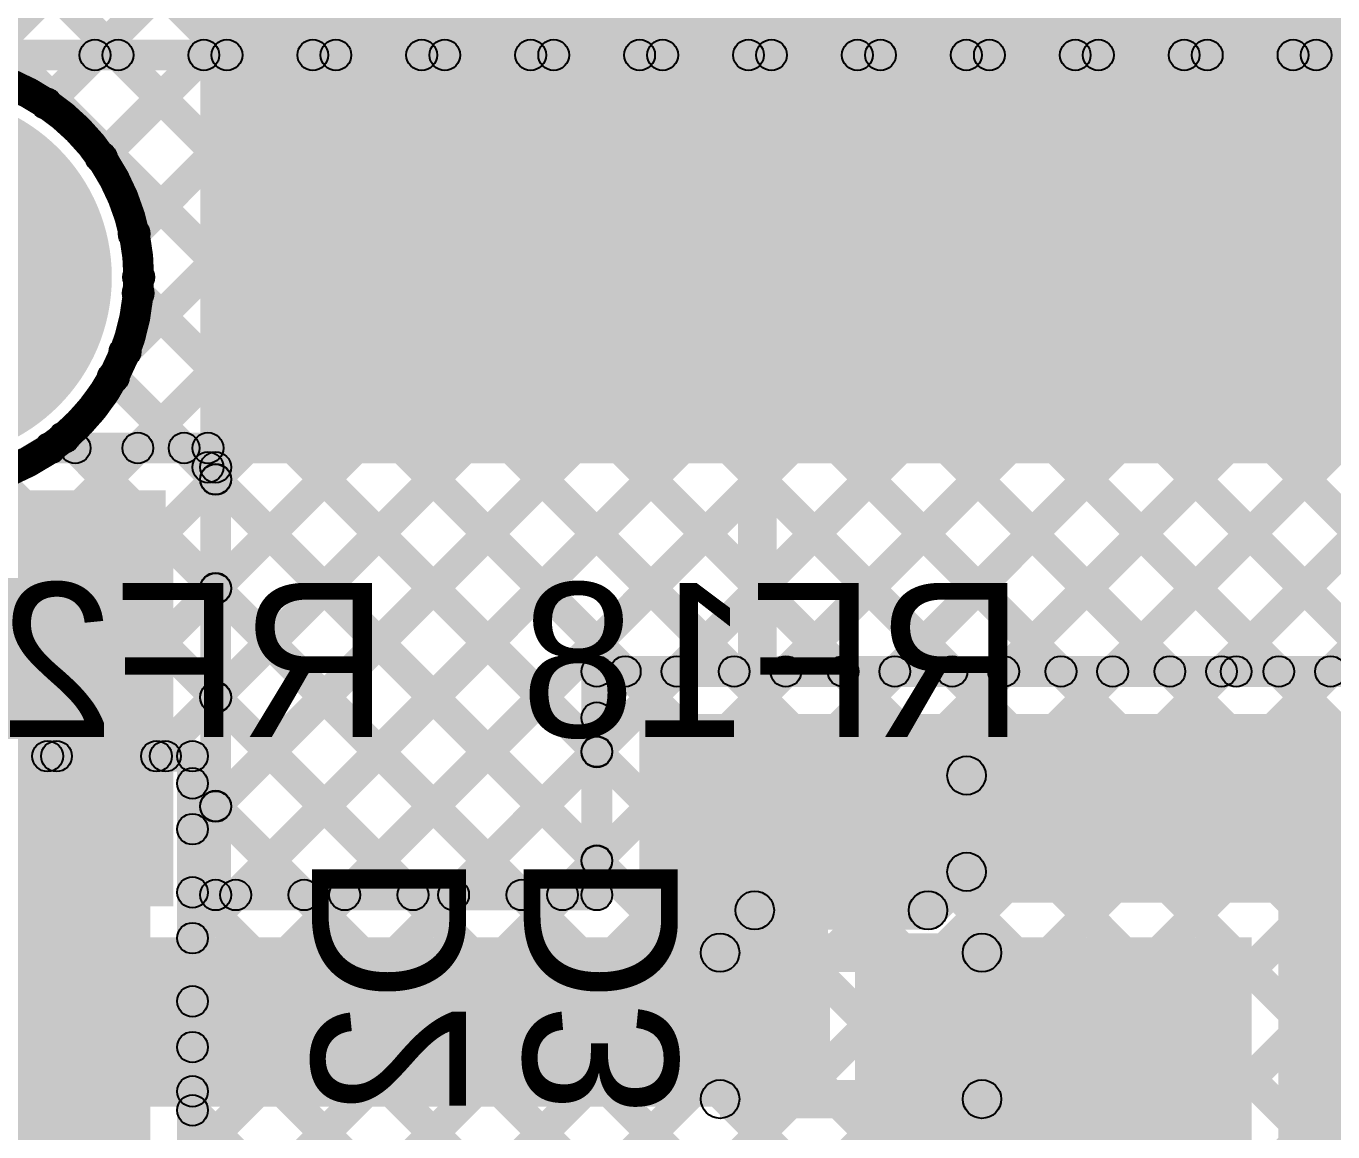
# Model space of a CAD drawing. Header units: millimetres. Extents: x 3.07 to 5.81, y 1.29 to 3.84.
# Drawn here: x 3.8258 to 4.1651, y 2.6025 to 2.8895 of the extents above; entities that cross this region are included whole.
import ezdxf

# ---------------------------------------------------------------- set-up
doc = ezdxf.new("R2010")
doc.units = ezdxf.units.MM
doc.header["$MEASUREMENT"] = 0
for name, color, linetype in [('BottomLayer', 5, 'Continuous'), ('BottomOverlay', 54, 'Continuous'), ('BottomPaste', 16, 'Continuous'), ('BottomSolder', 6, 'Continuous'), ('MultiLayer', 9, 'Continuous'), ('PadHoleLayer', 156, 'Continuous'), ('TopLayer', 1, 'Continuous'), ('TopOverlay', 2, 'Continuous'), ('TopSolder', 216, 'Continuous'), ('ViaHoleLayer', 16, 'Continuous')]:
    doc.layers.add(name, color=color, linetype=linetype)

# ---------------------------------------------------------------- blocks, each defined once
blk = doc.blocks.new('750312723_3')
at = {"layer": 'BottomLayer'}
h = blk.add_hatch(color=5, dxfattribs=at)
edge = h.paths.add_edge_path()
edge.add_arc((0.30217, -0.0689), 0.04331, 0, 360)
h = blk.add_hatch(color=5, dxfattribs=at)
edge = h.paths.add_edge_path()
edge.add_arc((0.30217, -0.20669), 0.04331, 0, 360)
at = {"layer": 'BottomSolder'}
h = blk.add_hatch(color=6, dxfattribs=at)
edge = h.paths.add_edge_path()
edge.add_arc((0.30217, -0.0689), 0.04731, 0, 360)
h = blk.add_hatch(color=6, dxfattribs=at)
edge = h.paths.add_edge_path()
edge.add_arc((0.30217, -0.20669), 0.04731, 0, 360)
at = {"layer": 'MultiLayer'}
h = blk.add_hatch(color=9, dxfattribs=at)
edge = h.paths.add_edge_path()
edge.add_arc((0.30217, -0.0689), 0.04331, 0, 360)
h = blk.add_hatch(color=9, dxfattribs=at)
edge = h.paths.add_edge_path()
edge.add_arc((0.30217, -0.20669), 0.04331, 0, 360)
at = {"layer": 'PadHoleLayer'}
h = blk.add_hatch(color=156, dxfattribs=at)
edge = h.paths.add_edge_path()
edge.add_arc((0.30217, -0.20669), 0.02402, 0, 360)
at = {"layer": 'TopLayer'}
h = blk.add_hatch(color=1, dxfattribs=at)
edge = h.paths.add_edge_path()
edge.add_arc((0.30217, -0.0689), 0.04331, 0, 360)
h = blk.add_hatch(color=1, dxfattribs=at)
edge = h.paths.add_edge_path()
edge.add_arc((0.30217, -0.20669), 0.04331, 0, 360)
at = {"layer": 'TopOverlay'}
blk.add_hatch(color=2, dxfattribs=at).paths.add_polyline_path([(-0.40617, -0.28883), (-0.40617, -0.27883), (0.40583, -0.27883), (0.40583, -0.28883)])
at = {"layer": 'TopSolder'}
h = blk.add_hatch(color=216, dxfattribs=at)
edge = h.paths.add_edge_path()
edge.add_arc((0.30217, -0.0689), 0.04731, 0, 360)
h = blk.add_hatch(color=216, dxfattribs=at)
edge = h.paths.add_edge_path()
edge.add_arc((0.30217, -0.20669), 0.04731, 0, 360)
blk = doc.blocks.new('R__0402_B_20')
at = {"layer": 'BottomLayer'}
for points in [[(-0.0095, 0.0125), (-0.0095, -0.0125), (-0.0275, -0.0125), (-0.0275, 0.0125)], [(0.0275, 0.0125), (0.0275, -0.0125), (0.0095, -0.0125), (0.0095, 0.0125)]]:
    blk.add_hatch(color=5, dxfattribs=at).paths.add_polyline_path(points)
at = {"layer": 'BottomOverlay'}
h = blk.add_hatch(color=54, dxfattribs=at)
edge = h.paths.add_edge_path()
edge.add_arc((-0.034, 0.019), 0.005, 0, 360)
h = blk.add_hatch(color=54, dxfattribs=at)
edge = h.paths.add_edge_path()
edge.add_arc((-0.034, 0.019), 0.005, 0, 360)
for points in [[(-0.034, 0.014), (-0.034, 0.024), (0.034, 0.024), (0.034, 0.014)], [(-0.029, -0.019), (-0.039, -0.019), (-0.039, 0.019), (-0.029, 0.019)], [(0.039, -0.019), (0.029, -0.019), (0.029, 0.019), (0.039, 0.019)], [(-0.034, -0.024), (-0.034, -0.014), (0.034, -0.014), (0.034, -0.024)]]:
    blk.add_hatch(color=54, dxfattribs=at).paths.add_polyline_path(points)
h = blk.add_hatch(color=54, dxfattribs=at)
edge = h.paths.add_edge_path()
edge.add_arc((0.034, 0.019), 0.005, 0, 360)
h = blk.add_hatch(color=54, dxfattribs=at)
edge = h.paths.add_edge_path()
edge.add_arc((0.034, 0.019), 0.005, 0, 360)
h = blk.add_hatch(color=54, dxfattribs=at)
edge = h.paths.add_edge_path()
edge.add_arc((-0.034, -0.019), 0.005, 0, 360)
h = blk.add_hatch(color=54, dxfattribs=at)
edge = h.paths.add_edge_path()
edge.add_arc((-0.034, -0.019), 0.005, 0, 360)
h = blk.add_hatch(color=54, dxfattribs=at)
edge = h.paths.add_edge_path()
edge.add_arc((0.034, -0.019), 0.005, 0, 360)
h = blk.add_hatch(color=54, dxfattribs=at)
edge = h.paths.add_edge_path()
edge.add_arc((0.034, -0.019), 0.005, 0, 360)
at = {"layer": 'BottomPaste'}
for points in [[(-0.0095, 0.0125), (-0.0095, -0.0125), (-0.0275, -0.0125), (-0.0275, 0.0125)], [(0.0275, 0.0125), (0.0275, -0.0125), (0.0095, -0.0125), (0.0095, 0.0125)]]:
    blk.add_hatch(color=16, dxfattribs=at).paths.add_polyline_path(points)
at = {"layer": 'BottomSolder'}
for points in [[(-0.0055, 0.0165), (-0.0055, -0.0165), (-0.0315, -0.0165), (-0.0315, 0.0165)], [(0.0315, 0.0165), (0.0315, -0.0165), (0.0055, -0.0165), (0.0055, 0.0165)]]:
    blk.add_hatch(color=6, dxfattribs=at).paths.add_polyline_path(points)
at = {"layer": 'BottomOverlay'}
for centre in [(-0.034, 0.019), (-0.034, 0.019), (0.034, 0.019), (0.034, 0.019), (-0.034, -0.019), (-0.034, -0.019), (0.034, -0.019), (0.034, -0.019)]:
    blk.add_circle(centre, 0.005, dxfattribs=at)

msp = doc.modelspace()

# ---------------------------------------------------------------- hatches: boundary and pattern name
at = {"layer": 'BottomLayer'}
for points in [[(3.81855, 2.87917), (3.8242, 2.88483), (3.9842, 2.72483), (3.97855, 2.71917)], [(3.821, 2.878), (3.821, 2.886), (4.22, 2.886), (4.22, 2.878)], [(3.83388, 2.86655), (3.82822, 2.87221), (3.84084, 2.88483), (3.84649, 2.87917)], [(3.84813, 2.85252), (3.84247, 2.85818), (3.86912, 2.88483), (3.87478, 2.87917)], [(3.84683, 2.87917), (3.85249, 2.88483), (4.01249, 2.72483), (4.00683, 2.71917)], [(3.85428, 2.8021), (3.84862, 2.80776), (3.92569, 2.88483), (3.93135, 2.87917)], [(3.85667, 2.83279), (3.85102, 2.83844), (3.8974, 2.88483), (3.90306, 2.87917)], [(3.85763, 2.77717), (3.85197, 2.78283), (3.95397, 2.88483), (3.95963, 2.87917)], [(3.87783, 2.68423), (3.87217, 2.68989), (4.06711, 2.88483), (4.07277, 2.87917)], [(3.87783, 2.76909), (3.87217, 2.77474), (3.98226, 2.88483), (3.98791, 2.87917)], [(3.87783, 2.71252), (3.87217, 2.71817), (4.03883, 2.88483), (4.04448, 2.87917)], [(3.87783, 2.7408), (3.87217, 2.74646), (4.01054, 2.88483), (4.0162, 2.87917)], [(3.87511, 2.87917), (3.88077, 2.88483), (4.04077, 2.72483), (4.03511, 2.71917)], [(3.88305, 2.66117), (3.87739, 2.66683), (4.09539, 2.88483), (4.10105, 2.87917)], [(3.9034, 2.87917), (3.90906, 2.88483), (4.06906, 2.72483), (4.0634, 2.71917)], [(3.91134, 2.66117), (3.90568, 2.66683), (4.12368, 2.88483), (4.12934, 2.87917)], [(3.93168, 2.87917), (3.93734, 2.88483), (4.09734, 2.72483), (4.09168, 2.71917)], [(3.95997, 2.87917), (3.96562, 2.88483), (4.12562, 2.72483), (4.11997, 2.71917)], [(3.98825, 2.87917), (3.99391, 2.88483), (4.15391, 2.72483), (4.14825, 2.71917)], [(3.99762, 2.71917), (3.99196, 2.72483), (4.15196, 2.88483), (4.15762, 2.87917)], [(4.01654, 2.87917), (4.02219, 2.88483), (4.18219, 2.72483), (4.17654, 2.71917)], [(4.0259, 2.71917), (4.02025, 2.72483), (4.18025, 2.88483), (4.1859, 2.87917)], [(4.04482, 2.87917), (4.05048, 2.88483), (4.21048, 2.72483), (4.20482, 2.71917)], [(4.05419, 2.71917), (4.04853, 2.72483), (4.20853, 2.88483), (4.21419, 2.87917)], [(4.0731, 2.87917), (4.07876, 2.88483), (4.22283, 2.74076), (4.21717, 2.7351)], [(4.10139, 2.87917), (4.10705, 2.88483), (4.22283, 2.76905), (4.21717, 2.76339)], [(4.12967, 2.87917), (4.13533, 2.88483), (4.22283, 2.79733), (4.21717, 2.79167)], [(4.15796, 2.87917), (4.16361, 2.88483), (4.22283, 2.82561), (4.21717, 2.81996)], [(4.08247, 2.71917), (4.07682, 2.72483), (4.21717, 2.86518), (4.22283, 2.85953)], [(4.11076, 2.71917), (4.1051, 2.72483), (4.21717, 2.8369), (4.22283, 2.83124)], [(3.85205, 2.81739), (3.8577, 2.82304), (3.97683, 2.70392), (3.97117, 2.69826)], [(4.13904, 2.71917), (4.13338, 2.72483), (4.21717, 2.80862), (4.22283, 2.80296)], [(3.8456, 2.79555), (3.85126, 2.80121), (3.86963, 2.78283), (3.86398, 2.77717)], [(3.83209, 2.776), (3.83209, 2.784), (3.873, 2.784), (3.873, 2.776)], [(3.83289, 2.77997), (3.83855, 2.78563), (3.84135, 2.78283), (3.83569, 2.77717)], [(3.86398, 2.77717), (3.86963, 2.78283), (3.87783, 2.77463), (3.87217, 2.76898)], [(3.877, 2.775), (3.869, 2.775), (3.869, 2.78), (3.877, 2.78)], [(4.16733, 2.71917), (4.16167, 2.72483), (4.21717, 2.78033), (4.22283, 2.77467)], [(3.879, 2.664), (3.871, 2.664), (3.871, 2.775), (3.879, 2.775)], [(3.87217, 2.76898), (3.87783, 2.77463), (3.97683, 2.67563), (3.97117, 2.66998)], [(3.617, 2.754), (3.862, 2.754), (3.862, 2.769), (3.617, 2.769)], [(3.813, 2.661), (3.864, 2.661), (3.864, 2.764), (3.813, 2.764)], [(3.87217, 2.74069), (3.87783, 2.74635), (3.95735, 2.66683), (3.95169, 2.66117)], [(3.974, 2.718), (3.974, 2.726), (4.14, 2.726), (4.14, 2.718)], [(4.14, 2.718), (4.14, 2.726), (4.19, 2.726), (4.19, 2.718)], [(4.14, 2.718), (4.14, 2.726), (4.19, 2.726), (4.19, 2.718)], [(3.978, 2.71), (3.97, 2.71), (3.97, 2.722), (3.978, 2.722)], [(3.87217, 2.71241), (3.87783, 2.71807), (3.92907, 2.66683), (3.92341, 2.66117)], [(3.978, 2.664), (3.97, 2.664), (3.97, 2.71), (3.978, 2.71)], [(3.978, 2.664), (3.97, 2.664), (3.97, 2.71), (3.978, 2.71)], [(3.985, 2.711), (3.985, 2.662), (4.179, 2.662), (4.179, 2.711)], [(4.151, 2.446), (4.218, 2.446), (4.218, 2.711), (4.151, 2.711)], [(3.93962, 2.66117), (3.93396, 2.66683), (3.97117, 2.70404), (3.97683, 2.69838)], [(3.985, 2.61), (4.034, 2.61), (4.034, 2.699), (3.985, 2.699)], [(3.87217, 2.68412), (3.87783, 2.68978), (3.90078, 2.66683), (3.89512, 2.66117)], [(3.9679, 2.66117), (3.96225, 2.66683), (3.97117, 2.67575), (3.97683, 2.6701)], [(3.875, 2.66), (3.875, 2.668), (3.974, 2.668), (3.974, 2.66)], [(3.746, 2.609), (4.034, 2.609), (4.034, 2.653), (3.746, 2.653)], [(4.041, 2.423), (4.144, 2.423), (4.144, 2.653), (4.041, 2.653)]]:
    msp.add_hatch(color=5, dxfattribs=at).paths.add_polyline_path(points)
h = msp.add_hatch(color=5, dxfattribs=at)
edge = h.paths.add_edge_path()
edge.add_arc((3.84366, 2.882), 0.004, 0, 360)
h = msp.add_hatch(color=5, dxfattribs=at)
edge = h.paths.add_edge_path()
edge.add_arc((3.84966, 2.882), 0.004, 0, 360)
h = msp.add_hatch(color=5, dxfattribs=at)
edge = h.paths.add_edge_path()
edge.add_arc((3.87195, 2.882), 0.004, 0, 360)
h = msp.add_hatch(color=5, dxfattribs=at)
edge = h.paths.add_edge_path()
edge.add_arc((3.87794, 2.882), 0.004, 0, 360)
h = msp.add_hatch(color=5, dxfattribs=at)
edge = h.paths.add_edge_path()
edge.add_arc((3.90023, 2.882), 0.004, 0, 360)
h = msp.add_hatch(color=5, dxfattribs=at)
edge = h.paths.add_edge_path()
edge.add_arc((3.90623, 2.882), 0.004, 0, 360)
h = msp.add_hatch(color=5, dxfattribs=at)
edge = h.paths.add_edge_path()
edge.add_arc((3.92852, 2.882), 0.004, 0, 360)
h = msp.add_hatch(color=5, dxfattribs=at)
edge = h.paths.add_edge_path()
edge.add_arc((3.93451, 2.882), 0.004, 0, 360)
h = msp.add_hatch(color=5, dxfattribs=at)
edge = h.paths.add_edge_path()
edge.add_arc((3.9568, 2.882), 0.004, 0, 360)
h = msp.add_hatch(color=5, dxfattribs=at)
edge = h.paths.add_edge_path()
edge.add_arc((3.9628, 2.882), 0.004, 0, 360)
h = msp.add_hatch(color=5, dxfattribs=at)
edge = h.paths.add_edge_path()
edge.add_arc((3.98509, 2.882), 0.004, 0, 360)
h = msp.add_hatch(color=5, dxfattribs=at)
edge = h.paths.add_edge_path()
edge.add_arc((3.99108, 2.882), 0.004, 0, 360)
h = msp.add_hatch(color=5, dxfattribs=at)
edge = h.paths.add_edge_path()
edge.add_arc((4.01337, 2.882), 0.004, 0, 360)
h = msp.add_hatch(color=5, dxfattribs=at)
edge = h.paths.add_edge_path()
edge.add_arc((4.01936, 2.882), 0.004, 0, 360)
h = msp.add_hatch(color=5, dxfattribs=at)
edge = h.paths.add_edge_path()
edge.add_arc((4.04165, 2.882), 0.004, 0, 360)
h = msp.add_hatch(color=5, dxfattribs=at)
edge = h.paths.add_edge_path()
edge.add_arc((4.04765, 2.882), 0.004, 0, 360)
h = msp.add_hatch(color=5, dxfattribs=at)
edge = h.paths.add_edge_path()
edge.add_arc((4.06994, 2.882), 0.004, 0, 360)
h = msp.add_hatch(color=5, dxfattribs=at)
edge = h.paths.add_edge_path()
edge.add_arc((4.07593, 2.882), 0.004, 0, 360)
h = msp.add_hatch(color=5, dxfattribs=at)
edge = h.paths.add_edge_path()
edge.add_arc((4.09822, 2.882), 0.004, 0, 360)
h = msp.add_hatch(color=5, dxfattribs=at)
edge = h.paths.add_edge_path()
edge.add_arc((4.10422, 2.882), 0.004, 0, 360)
h = msp.add_hatch(color=5, dxfattribs=at)
edge = h.paths.add_edge_path()
edge.add_arc((4.12651, 2.882), 0.004, 0, 360)
h = msp.add_hatch(color=5, dxfattribs=at)
edge = h.paths.add_edge_path()
edge.add_arc((4.1325, 2.882), 0.004, 0, 360)
h = msp.add_hatch(color=5, dxfattribs=at)
edge = h.paths.add_edge_path()
edge.add_arc((4.15479, 2.882), 0.004, 0, 360)
h = msp.add_hatch(color=5, dxfattribs=at)
edge = h.paths.add_edge_path()
edge.add_arc((4.16079, 2.882), 0.004, 0, 360)
h = msp.add_hatch(color=5, dxfattribs=at)
edge = h.paths.add_edge_path()
edge.add_arc((3.83105, 2.86938), 0.004, 0, 360)
h = msp.add_hatch(color=5, dxfattribs=at)
edge = h.paths.add_edge_path()
edge.add_arc((3.8453, 2.85535), 0.004, 0, 360)
h = msp.add_hatch(color=5, dxfattribs=at)
edge = h.paths.add_edge_path()
edge.add_arc((3.85385, 2.83561), 0.004, 0, 360)
h = msp.add_hatch(color=5, dxfattribs=at)
edge = h.paths.add_edge_path()
edge.add_arc((3.85503, 2.82433), 0.004, 0, 360)
h = msp.add_hatch(color=5, dxfattribs=at)
edge = h.paths.add_edge_path()
edge.add_arc((3.85503, 2.82433), 0.004, 0, 360)
h = msp.add_hatch(color=5, dxfattribs=at)
edge = h.paths.add_edge_path()
edge.add_arc((3.85488, 2.82021), 0.004, 0, 360)
h = msp.add_hatch(color=5, dxfattribs=at)
edge = h.paths.add_edge_path()
edge.add_arc((3.85145, 2.80493), 0.004, 0, 360)
h = msp.add_hatch(color=5, dxfattribs=at)
edge = h.paths.add_edge_path()
edge.add_arc((3.84843, 2.79838), 0.004, 0, 360)
h = msp.add_hatch(color=5, dxfattribs=at)
edge = h.paths.add_edge_path()
edge.add_arc((3.83572, 2.7828), 0.004, 0, 360)
h = msp.add_hatch(color=5, dxfattribs=at)
edge = h.paths.add_edge_path()
edge.add_arc((3.83209, 2.78), 0.004, 0, 360)
h = msp.add_hatch(color=5, dxfattribs=at)
edge = h.paths.add_edge_path()
edge.add_arc((3.83209, 2.78), 0.004, 0, 360)
h = msp.add_hatch(color=5, dxfattribs=at)
edge = h.paths.add_edge_path()
edge.add_arc((3.83852, 2.78), 0.004, 0, 360)
h = msp.add_hatch(color=5, dxfattribs=at)
edge = h.paths.add_edge_path()
edge.add_arc((3.8548, 2.78), 0.004, 0, 360)
h = msp.add_hatch(color=5, dxfattribs=at)
edge = h.paths.add_edge_path()
edge.add_arc((3.86681, 2.78), 0.004, 0, 360)
h = msp.add_hatch(color=5, dxfattribs=at)
edge = h.paths.add_edge_path()
edge.add_arc((3.86681, 2.78), 0.004, 0, 360)
h = msp.add_hatch(color=5, dxfattribs=at)
edge = h.paths.add_edge_path()
edge.add_arc((3.873, 2.78), 0.004, 0, 360)
h = msp.add_hatch(color=5, dxfattribs=at)
edge = h.paths.add_edge_path()
edge.add_arc((3.873, 2.78), 0.004, 0, 360)
h = msp.add_hatch(color=5, dxfattribs=at)
edge = h.paths.add_edge_path()
edge.add_arc((3.873, 2.775), 0.004, 0, 360)
h = msp.add_hatch(color=5, dxfattribs=at)
edge = h.paths.add_edge_path()
edge.add_arc((3.875, 2.775), 0.004, 0, 360)
h = msp.add_hatch(color=5, dxfattribs=at)
edge = h.paths.add_edge_path()
edge.add_arc((3.875, 2.77191), 0.004, 0, 360)
h = msp.add_hatch(color=5, dxfattribs=at)
edge = h.paths.add_edge_path()
edge.add_arc((3.875, 2.77181), 0.004, 0, 360)
h = msp.add_hatch(color=5, dxfattribs=at)
edge = h.paths.add_edge_path()
edge.add_arc((3.875, 2.77181), 0.004, 0, 360)
h = msp.add_hatch(color=5, dxfattribs=at)
edge = h.paths.add_edge_path()
edge.add_arc((3.875, 2.74363), 0.004, 0, 360)
h = msp.add_hatch(color=5, dxfattribs=at)
edge = h.paths.add_edge_path()
edge.add_arc((3.875, 2.74352), 0.004, 0, 360)
h = msp.add_hatch(color=5, dxfattribs=at)
edge = h.paths.add_edge_path()
edge.add_arc((3.974, 2.722), 0.004, 0, 360)
h = msp.add_hatch(color=5, dxfattribs=at)
edge = h.paths.add_edge_path()
edge.add_arc((3.974, 2.722), 0.004, 0, 360)
h = msp.add_hatch(color=5, dxfattribs=at)
edge = h.paths.add_edge_path()
edge.add_arc((3.98137, 2.722), 0.004, 0, 360)
h = msp.add_hatch(color=5, dxfattribs=at)
edge = h.paths.add_edge_path()
edge.add_arc((3.99479, 2.722), 0.004, 0, 360)
h = msp.add_hatch(color=5, dxfattribs=at)
edge = h.paths.add_edge_path()
edge.add_arc((4.00966, 2.722), 0.004, 0, 360)
h = msp.add_hatch(color=5, dxfattribs=at)
edge = h.paths.add_edge_path()
edge.add_arc((4.02308, 2.722), 0.004, 0, 360)
h = msp.add_hatch(color=5, dxfattribs=at)
edge = h.paths.add_edge_path()
edge.add_arc((4.03794, 2.722), 0.004, 0, 360)
h = msp.add_hatch(color=5, dxfattribs=at)
edge = h.paths.add_edge_path()
edge.add_arc((4.05136, 2.722), 0.004, 0, 360)
h = msp.add_hatch(color=5, dxfattribs=at)
edge = h.paths.add_edge_path()
edge.add_arc((4.06623, 2.722), 0.004, 0, 360)
h = msp.add_hatch(color=5, dxfattribs=at)
edge = h.paths.add_edge_path()
edge.add_arc((4.07964, 2.722), 0.004, 0, 360)
h = msp.add_hatch(color=5, dxfattribs=at)
edge = h.paths.add_edge_path()
edge.add_arc((4.09451, 2.722), 0.004, 0, 360)
h = msp.add_hatch(color=5, dxfattribs=at)
edge = h.paths.add_edge_path()
edge.add_arc((4.10793, 2.722), 0.004, 0, 360)
h = msp.add_hatch(color=5, dxfattribs=at)
edge = h.paths.add_edge_path()
edge.add_arc((4.1228, 2.722), 0.004, 0, 360)
h = msp.add_hatch(color=5, dxfattribs=at)
edge = h.paths.add_edge_path()
edge.add_arc((4.13621, 2.722), 0.004, 0, 360)
h = msp.add_hatch(color=5, dxfattribs=at)
edge = h.paths.add_edge_path()
edge.add_arc((4.14, 2.722), 0.004, 0, 360)
h = msp.add_hatch(color=5, dxfattribs=at)
edge = h.paths.add_edge_path()
edge.add_arc((4.14, 2.722), 0.004, 0, 360)
h = msp.add_hatch(color=5, dxfattribs=at)
edge = h.paths.add_edge_path()
edge.add_arc((4.14, 2.722), 0.004, 0, 360)
h = msp.add_hatch(color=5, dxfattribs=at)
edge = h.paths.add_edge_path()
edge.add_arc((4.15108, 2.722), 0.004, 0, 360)
h = msp.add_hatch(color=5, dxfattribs=at)
edge = h.paths.add_edge_path()
edge.add_arc((4.1645, 2.722), 0.004, 0, 360)
h = msp.add_hatch(color=5, dxfattribs=at)
edge = h.paths.add_edge_path()
edge.add_arc((3.875, 2.71535), 0.004, 0, 360)
h = msp.add_hatch(color=5, dxfattribs=at)
edge = h.paths.add_edge_path()
edge.add_arc((3.875, 2.71524), 0.004, 0, 360)
h = msp.add_hatch(color=5, dxfattribs=at)
edge = h.paths.add_edge_path()
edge.add_arc((3.974, 2.71), 0.004, 0, 360)
h = msp.add_hatch(color=5, dxfattribs=at)
edge = h.paths.add_edge_path()
edge.add_arc((3.974, 2.71), 0.004, 0, 360)
h = msp.add_hatch(color=5, dxfattribs=at)
edge = h.paths.add_edge_path()
edge.add_arc((3.974, 2.71), 0.004, 0, 360)
h = msp.add_hatch(color=5, dxfattribs=at)
edge = h.paths.add_edge_path()
edge.add_arc((3.974, 2.70121), 0.004, 0, 360)
h = msp.add_hatch(color=5, dxfattribs=at)
edge = h.paths.add_edge_path()
edge.add_arc((3.974, 2.70109), 0.004, 0, 360)
h = msp.add_hatch(color=5, dxfattribs=at)
edge = h.paths.add_edge_path()
edge.add_arc((3.875, 2.68706), 0.004, 0, 360)
h = msp.add_hatch(color=5, dxfattribs=at)
edge = h.paths.add_edge_path()
edge.add_arc((3.875, 2.68695), 0.004, 0, 360)
h = msp.add_hatch(color=5, dxfattribs=at)
edge = h.paths.add_edge_path()
edge.add_arc((3.843, 2.672), 0.01181, 0, 360)
h = msp.add_hatch(color=5, dxfattribs=at)
edge = h.paths.add_edge_path()
edge.add_arc((3.974, 2.67292), 0.004, 0, 360)
h = msp.add_hatch(color=5, dxfattribs=at)
edge = h.paths.add_edge_path()
edge.add_arc((3.974, 2.67281), 0.004, 0, 360)
h = msp.add_hatch(color=5, dxfattribs=at)
edge = h.paths.add_edge_path()
edge.add_arc((3.875, 2.664), 0.004, 0, 360)
h = msp.add_hatch(color=5, dxfattribs=at)
edge = h.paths.add_edge_path()
edge.add_arc((3.875, 2.664), 0.004, 0, 360)
h = msp.add_hatch(color=5, dxfattribs=at)
edge = h.paths.add_edge_path()
edge.add_arc((3.88022, 2.664), 0.004, 0, 360)
h = msp.add_hatch(color=5, dxfattribs=at)
edge = h.paths.add_edge_path()
edge.add_arc((3.89795, 2.664), 0.004, 0, 360)
h = msp.add_hatch(color=5, dxfattribs=at)
edge = h.paths.add_edge_path()
edge.add_arc((3.90851, 2.664), 0.004, 0, 360)
h = msp.add_hatch(color=5, dxfattribs=at)
edge = h.paths.add_edge_path()
edge.add_arc((3.92624, 2.664), 0.004, 0, 360)
h = msp.add_hatch(color=5, dxfattribs=at)
edge = h.paths.add_edge_path()
edge.add_arc((3.93679, 2.664), 0.004, 0, 360)
h = msp.add_hatch(color=5, dxfattribs=at)
edge = h.paths.add_edge_path()
edge.add_arc((3.95452, 2.664), 0.004, 0, 360)
h = msp.add_hatch(color=5, dxfattribs=at)
edge = h.paths.add_edge_path()
edge.add_arc((3.96508, 2.664), 0.004, 0, 360)
h = msp.add_hatch(color=5, dxfattribs=at)
edge = h.paths.add_edge_path()
edge.add_arc((3.974, 2.664), 0.004, 0, 360)
h = msp.add_hatch(color=5, dxfattribs=at)
edge = h.paths.add_edge_path()
edge.add_arc((3.974, 2.664), 0.004, 0, 360)
h = msp.add_hatch(color=5, dxfattribs=at)
edge = h.paths.add_edge_path()
edge.add_arc((3.974, 2.664), 0.004, 0, 360)
at = {"layer": 'BottomOverlay'}
h = msp.add_hatch(color=54, dxfattribs=at)
edge = h.paths.add_edge_path()
edge.add_arc((4.07, 2.695), 0.005, 0, 360)
for points in [[(4.075, 2.67), (4.065, 2.67), (4.065, 2.695), (4.075, 2.695)], [(4.06354, 2.65646), (4.05646, 2.66354), (4.06646, 2.67354), (4.07354, 2.66646)], [(4.015, 2.655), (4.015, 2.665), (4.06, 2.665), (4.06, 2.655)]]:
    msp.add_hatch(color=54, dxfattribs=at).paths.add_polyline_path(points)
h = msp.add_hatch(color=54, dxfattribs=at)
edge = h.paths.add_edge_path()
edge.add_arc((4.07, 2.67), 0.005, 0, 360)
h = msp.add_hatch(color=54, dxfattribs=at)
edge = h.paths.add_edge_path()
edge.add_arc((4.07, 2.67), 0.005, 0, 360)
h = msp.add_hatch(color=54, dxfattribs=at)
edge = h.paths.add_edge_path()
edge.add_arc((4.015, 2.66), 0.005, 0, 360)
h = msp.add_hatch(color=54, dxfattribs=at)
edge = h.paths.add_edge_path()
edge.add_arc((4.06, 2.66), 0.005, 0, 360)
h = msp.add_hatch(color=54, dxfattribs=at)
edge = h.paths.add_edge_path()
edge.add_arc((4.06, 2.66), 0.005, 0, 360)
at = {"layer": 'BottomSolder'}
h = msp.add_hatch(color=6, dxfattribs=at)
edge = h.paths.add_edge_path()
edge.add_arc((3.843, 2.672), 0.01581, 0, 360)
at = {"layer": 'TopLayer'}
for points in [[(3.62419, 2.28917), (3.61853, 2.29483), (4.75253, 3.42883), (4.75819, 3.42317)], [(3.87183, 2.5651), (3.86617, 2.57075), (4.72425, 3.42883), (4.7299, 3.42317)], [(3.87183, 2.62166), (3.86617, 2.62732), (4.66768, 3.42883), (4.67334, 3.42317)], [(3.87183, 2.59338), (3.86617, 2.59904), (4.69596, 3.42883), (4.70162, 3.42317)], [(3.65247, 2.28917), (3.64682, 2.29483), (4.53144, 3.17945), (4.53709, 3.17379)], [(3.68076, 2.28917), (3.6751, 2.29483), (4.53117, 3.1509), (4.53683, 3.14524)], [(3.69283, 2.27296), (3.68717, 2.27862), (4.53117, 3.12262), (4.53683, 3.11696)], [(3.71651, 2.26836), (3.71086, 2.27402), (4.53117, 3.09433), (4.53683, 3.08867)], [(3.71117, 3.0714), (3.71683, 3.07706), (4.38283, 2.41106), (4.37717, 2.4054)], [(3.74659, 2.27015), (3.74093, 2.27581), (4.53117, 3.06605), (4.53683, 3.06039)], [(3.44383, 2.36337), (3.43817, 2.36903), (4.12497, 3.05583), (4.13063, 3.05017)], [(3.76068, 3.05017), (3.76634, 3.05583), (4.38283, 2.43934), (4.37717, 2.43368)], [(3.78897, 3.05017), (3.79462, 3.05583), (4.38283, 2.46762), (4.37717, 2.46197)], [(3.80591, 2.69717), (3.80026, 2.70283), (4.15326, 3.05583), (4.15891, 3.05017)], [(3.81386, 2.87482), (3.8082, 2.88048), (3.98355, 3.05583), (3.98921, 3.05017)], [(3.81725, 3.05017), (3.82291, 3.05583), (4.38283, 2.49591), (4.37717, 2.49025)], [(3.83388, 2.86655), (3.82822, 2.87221), (4.01184, 3.05583), (4.01749, 3.05017)], [(3.8342, 2.69717), (3.82854, 2.70283), (4.18154, 3.05583), (4.1872, 3.05017)], [(3.84813, 2.85252), (3.84247, 2.85818), (4.04012, 3.05583), (4.04578, 3.05017)], [(3.84554, 3.05017), (3.85119, 3.05583), (4.38283, 2.52419), (4.37717, 2.51854)], [(3.85428, 2.8021), (3.84862, 2.80776), (4.09669, 3.05583), (4.10235, 3.05017)], [(3.85667, 2.83279), (3.85102, 2.83844), (4.0684, 3.05583), (4.07406, 3.05017)], [(3.86248, 2.69717), (3.85683, 2.70283), (4.20983, 3.05583), (4.21548, 3.05017)], [(3.87183, 2.64995), (3.86617, 2.65561), (4.26639, 3.05583), (4.27205, 3.05017)], [(3.87183, 2.67823), (3.86617, 2.68389), (4.23811, 3.05583), (4.24377, 3.05017)], [(3.87382, 3.05017), (3.87948, 3.05583), (4.38283, 2.55248), (4.37717, 2.54682)], [(3.9021, 3.05017), (3.90776, 3.05583), (4.38283, 2.58076), (4.37717, 2.5751)], [(3.93039, 3.05017), (3.93605, 3.05583), (4.38283, 2.60905), (4.37717, 2.60339)], [(3.95867, 3.05017), (3.96433, 3.05583), (4.38513, 2.63503), (4.37947, 2.62938)], [(3.98696, 3.05017), (3.99261, 3.05583), (4.39268, 2.65577), (4.38702, 2.65011)], [(3.871, 2.776), (4.498, 2.776), (4.498, 3.051), (3.871, 3.051)], [(3.71117, 3.04311), (3.71683, 3.04877), (4.38283, 2.38277), (4.37717, 2.37711)], [(3.76614, 2.26142), (3.76049, 2.26708), (4.53117, 3.03776), (4.53683, 3.03211)], [(3.71117, 3.01483), (3.71683, 3.02049), (4.38283, 2.35449), (4.37717, 2.34883)], [(3.78003, 2.24702), (3.77437, 2.25267), (4.53117, 3.00948), (4.53683, 3.00382)], [(3.71117, 2.98655), (3.71683, 2.9922), (4.38283, 2.3262), (4.37717, 2.32055)], [(3.83186, 2.27057), (3.82621, 2.27623), (4.53117, 2.98119), (4.53683, 2.97554)], [(3.85205, 2.81739), (3.8577, 2.82304), (4.38283, 2.29792), (4.37717, 2.29226)], [(3.7139, 2.81411), (3.71956, 2.81977), (3.8365, 2.70283), (3.83084, 2.69717)], [(3.8456, 2.79555), (3.85126, 2.80121), (4.38283, 2.26963), (4.37717, 2.26398)], [(3.83289, 2.77997), (3.83855, 2.78563), (4.38283, 2.24135), (4.37717, 2.23569)], [(3.78823, 2.76806), (3.79389, 2.77372), (3.86478, 2.70283), (3.85912, 2.69717)], [(3.81472, 2.76987), (3.82037, 2.77552), (4.38283, 2.21307), (4.37717, 2.20741)], [(3.803, 2.696), (3.803, 2.704), (3.869, 2.704), (3.869, 2.696)], [(3.873, 2.613), (3.865, 2.613), (3.865, 2.7), (3.873, 2.7)], [(3.86617, 2.69012), (3.87183, 2.69578), (4.38283, 2.18478), (4.37717, 2.17912)], [(3.814, 2.6), (3.858, 2.6), (3.858, 2.689), (3.814, 2.689)], [(3.86617, 2.66184), (3.87183, 2.6675), (4.38283, 2.1565), (4.37717, 2.15084)], [(3.86617, 2.63356), (3.87183, 2.63921), (4.38283, 2.12821), (4.37717, 2.12256)], [(3.873, 2.589), (3.865, 2.589), (3.865, 2.613), (3.873, 2.613)], [(3.873, 2.589), (3.865, 2.589), (3.865, 2.613), (3.873, 2.613)], [(3.86617, 2.60527), (3.87183, 2.61093), (4.38283, 2.09993), (4.37717, 2.09427)]]:
    msp.add_hatch(color=1, dxfattribs=at).paths.add_polyline_path(points)
h = msp.add_hatch(color=1, dxfattribs=at)
edge = h.paths.add_edge_path()
edge.add_arc((3.83105, 2.86938), 0.004, 0, 360)
h = msp.add_hatch(color=1, dxfattribs=at)
edge = h.paths.add_edge_path()
edge.add_arc((3.8453, 2.85535), 0.004, 0, 360)
h = msp.add_hatch(color=1, dxfattribs=at)
edge = h.paths.add_edge_path()
edge.add_arc((3.85385, 2.83561), 0.004, 0, 360)
h = msp.add_hatch(color=1, dxfattribs=at)
edge = h.paths.add_edge_path()
edge.add_arc((3.85503, 2.82433), 0.004, 0, 360)
h = msp.add_hatch(color=1, dxfattribs=at)
edge = h.paths.add_edge_path()
edge.add_arc((3.85488, 2.82021), 0.004, 0, 360)
h = msp.add_hatch(color=1, dxfattribs=at)
edge = h.paths.add_edge_path()
edge.add_arc((3.85145, 2.80493), 0.004, 0, 360)
h = msp.add_hatch(color=1, dxfattribs=at)
edge = h.paths.add_edge_path()
edge.add_arc((3.84843, 2.79838), 0.004, 0, 360)
h = msp.add_hatch(color=1, dxfattribs=at)
edge = h.paths.add_edge_path()
edge.add_arc((3.83572, 2.7828), 0.004, 0, 360)
h = msp.add_hatch(color=1, dxfattribs=at)
edge = h.paths.add_edge_path()
edge.add_arc((3.83137, 2.7), 0.004, 0, 360)
h = msp.add_hatch(color=1, dxfattribs=at)
edge = h.paths.add_edge_path()
edge.add_arc((3.83367, 2.7), 0.004, 0, 360)
h = msp.add_hatch(color=1, dxfattribs=at)
edge = h.paths.add_edge_path()
edge.add_arc((3.85965, 2.7), 0.004, 0, 360)
h = msp.add_hatch(color=1, dxfattribs=at)
edge = h.paths.add_edge_path()
edge.add_arc((3.86195, 2.7), 0.004, 0, 360)
h = msp.add_hatch(color=1, dxfattribs=at)
edge = h.paths.add_edge_path()
edge.add_arc((3.869, 2.7), 0.004, 0, 360)
h = msp.add_hatch(color=1, dxfattribs=at)
edge = h.paths.add_edge_path()
edge.add_arc((3.869, 2.7), 0.004, 0, 360)
h = msp.add_hatch(color=1, dxfattribs=at)
edge = h.paths.add_edge_path()
edge.add_arc((3.869, 2.69295), 0.004, 0, 360)
h = msp.add_hatch(color=1, dxfattribs=at)
edge = h.paths.add_edge_path()
edge.add_arc((3.869, 2.68106), 0.004, 0, 360)
h = msp.add_hatch(color=1, dxfattribs=at)
edge = h.paths.add_edge_path()
edge.add_arc((3.843, 2.672), 0.01181, 0, 360)
h = msp.add_hatch(color=1, dxfattribs=at)
edge = h.paths.add_edge_path()
edge.add_arc((3.869, 2.66467), 0.004, 0, 360)
h = msp.add_hatch(color=1, dxfattribs=at)
edge = h.paths.add_edge_path()
edge.add_arc((3.869, 2.65278), 0.004, 0, 360)
h = msp.add_hatch(color=1, dxfattribs=at)
edge = h.paths.add_edge_path()
edge.add_arc((3.869, 2.63638), 0.004, 0, 360)
h = msp.add_hatch(color=1, dxfattribs=at)
edge = h.paths.add_edge_path()
edge.add_arc((3.869, 2.62449), 0.004, 0, 360)
h = msp.add_hatch(color=1, dxfattribs=at)
edge = h.paths.add_edge_path()
edge.add_arc((3.869, 2.613), 0.004, 0, 360)
h = msp.add_hatch(color=1, dxfattribs=at)
edge = h.paths.add_edge_path()
edge.add_arc((3.869, 2.613), 0.004, 0, 360)
h = msp.add_hatch(color=1, dxfattribs=at)
edge = h.paths.add_edge_path()
edge.add_arc((3.869, 2.613), 0.004, 0, 360)
h = msp.add_hatch(color=1, dxfattribs=at)
edge = h.paths.add_edge_path()
edge.add_arc((3.869, 2.6081), 0.004, 0, 360)
at = {"layer": 'TopSolder'}
h = msp.add_hatch(color=216, dxfattribs=at)
edge = h.paths.add_edge_path()
edge.add_arc((3.843, 2.672), 0.01581, 0, 360)
at = {"layer": 'ViaHoleLayer'}
h = msp.add_hatch(color=16, dxfattribs=at)
edge = h.paths.add_edge_path()
edge.add_arc((3.843, 2.672), 0.00787, 0, 360)

# ---------------------------------------------------------------- linework, layer by layer
at = {"layer": 'BottomLayer', "const_width": 0.008}
for points in [[(3.76935, 2.78, -1.64335), (3.85503, 2.82433)], [(3.85503, 2.82433, -0.243384), (3.83209, 2.78)]]:
    msp.add_lwpolyline(points, format="xyb", dxfattribs=at)
at = {"layer": 'BottomLayer'}
for centre in [(3.84366, 2.882), (3.84966, 2.882), (3.87195, 2.882), (3.87794, 2.882), (3.90023, 2.882), (3.90623, 2.882), (3.92852, 2.882), (3.93451, 2.882), (3.9568, 2.882), (3.9628, 2.882), (3.98509, 2.882), (3.99108, 2.882), (4.01337, 2.882), (4.01936, 2.882), (4.04165, 2.882), (4.04765, 2.882), (4.06994, 2.882), (4.07593, 2.882), (4.09822, 2.882), (4.10422, 2.882), (4.12651, 2.882), (4.1325, 2.882), (4.15479, 2.882), (4.16079, 2.882), (3.83105, 2.86938), (3.8453, 2.85535), (3.85385, 2.83561), (3.85503, 2.82433), (3.85503, 2.82433), (3.85488, 2.82021), (3.85145, 2.80493), (3.84843, 2.79838), (3.83572, 2.7828), (3.83209, 2.78), (3.83209, 2.78), (3.83852, 2.78), (3.8548, 2.78), (3.86681, 2.78), (3.86681, 2.78), (3.873, 2.78), (3.873, 2.78), (3.873, 2.775), (3.875, 2.775), (3.875, 2.77191), (3.875, 2.77181), (3.875, 2.77181), (3.875, 2.74363), (3.875, 2.74352), (3.974, 2.722), (3.974, 2.722), (3.98137, 2.722), (3.99479, 2.722), (4.00966, 2.722), (4.02308, 2.722), (4.03794, 2.722), (4.05136, 2.722), (4.06623, 2.722), (4.07964, 2.722), (4.09451, 2.722), (4.10793, 2.722), (4.1228, 2.722), (4.13621, 2.722), (4.14, 2.722), (4.14, 2.722), (4.14, 2.722), (4.15108, 2.722), (4.1645, 2.722), (3.875, 2.71535), (3.875, 2.71524), (3.974, 2.71), (3.974, 2.71), (3.974, 2.71), (3.974, 2.70121), (3.974, 2.70109), (3.875, 2.68706), (3.875, 2.68695), (3.974, 2.67292), (3.974, 2.67281), (3.875, 2.664), (3.875, 2.664), (3.88022, 2.664), (3.89795, 2.664), (3.90851, 2.664), (3.92624, 2.664), (3.93679, 2.664), (3.95452, 2.664), (3.96508, 2.664), (3.974, 2.664), (3.974, 2.664), (3.974, 2.664)]:
    msp.add_circle(centre, 0.004, dxfattribs=at)
at = {"layer": 'BottomOverlay'}
for centre in [(4.07, 2.695), (4.07, 2.67), (4.07, 2.67), (4.015, 2.66), (4.06, 2.66), (4.06, 2.66)]:
    msp.add_circle(centre, 0.005, dxfattribs=at)
at = {"layer": 'TopLayer', "const_width": 0.008}
msp.add_lwpolyline([(3.85503, 2.82433, 1), (3.74642, 2.82433, 1)], format="xyb", close=True, dxfattribs=at)
at = {"layer": 'TopLayer'}
for centre in [(3.83105, 2.86938), (3.8453, 2.85535), (3.85385, 2.83561), (3.85503, 2.82433), (3.85488, 2.82021), (3.85145, 2.80493), (3.84843, 2.79838), (3.83572, 2.7828), (3.83137, 2.7), (3.83367, 2.7), (3.85965, 2.7), (3.86195, 2.7), (3.869, 2.7), (3.869, 2.7), (3.869, 2.69295), (3.869, 2.68106), (3.869, 2.66467), (3.869, 2.65278), (3.869, 2.63638), (3.869, 2.62449), (3.869, 2.613), (3.869, 2.613), (3.869, 2.613), (3.869, 2.6081)]:
    msp.add_circle(centre, 0.004, dxfattribs=at)

# ---------------------------------------------------------------- block references
for name, p, rotation in [('750312723_3', (3.73183, 2.52217), 90), ('R__0402_B_20', (4.04, 2.63), 360)]:
    msp.add_blockref(name, p, dxfattribs=dict(rotation=rotation))

# ---------------------------------------------------------------- texts
at = {"layer": 'BottomOverlay', "text_generation_flag": 2}
for s, p in [('RF2', (3.92, 2.705)), ('RF18', (4.085, 2.705))]:
    msp.add_text(s, height=0.04, dxfattribs=at).set_placement(p)
for s, p in [('D2', (3.94, 2.675)), ('D3', (3.995, 2.675))]:
    msp.add_text(s, height=0.04, rotation=90, dxfattribs=at).set_placement(p)

doc.saveas('drawing.dxf')
